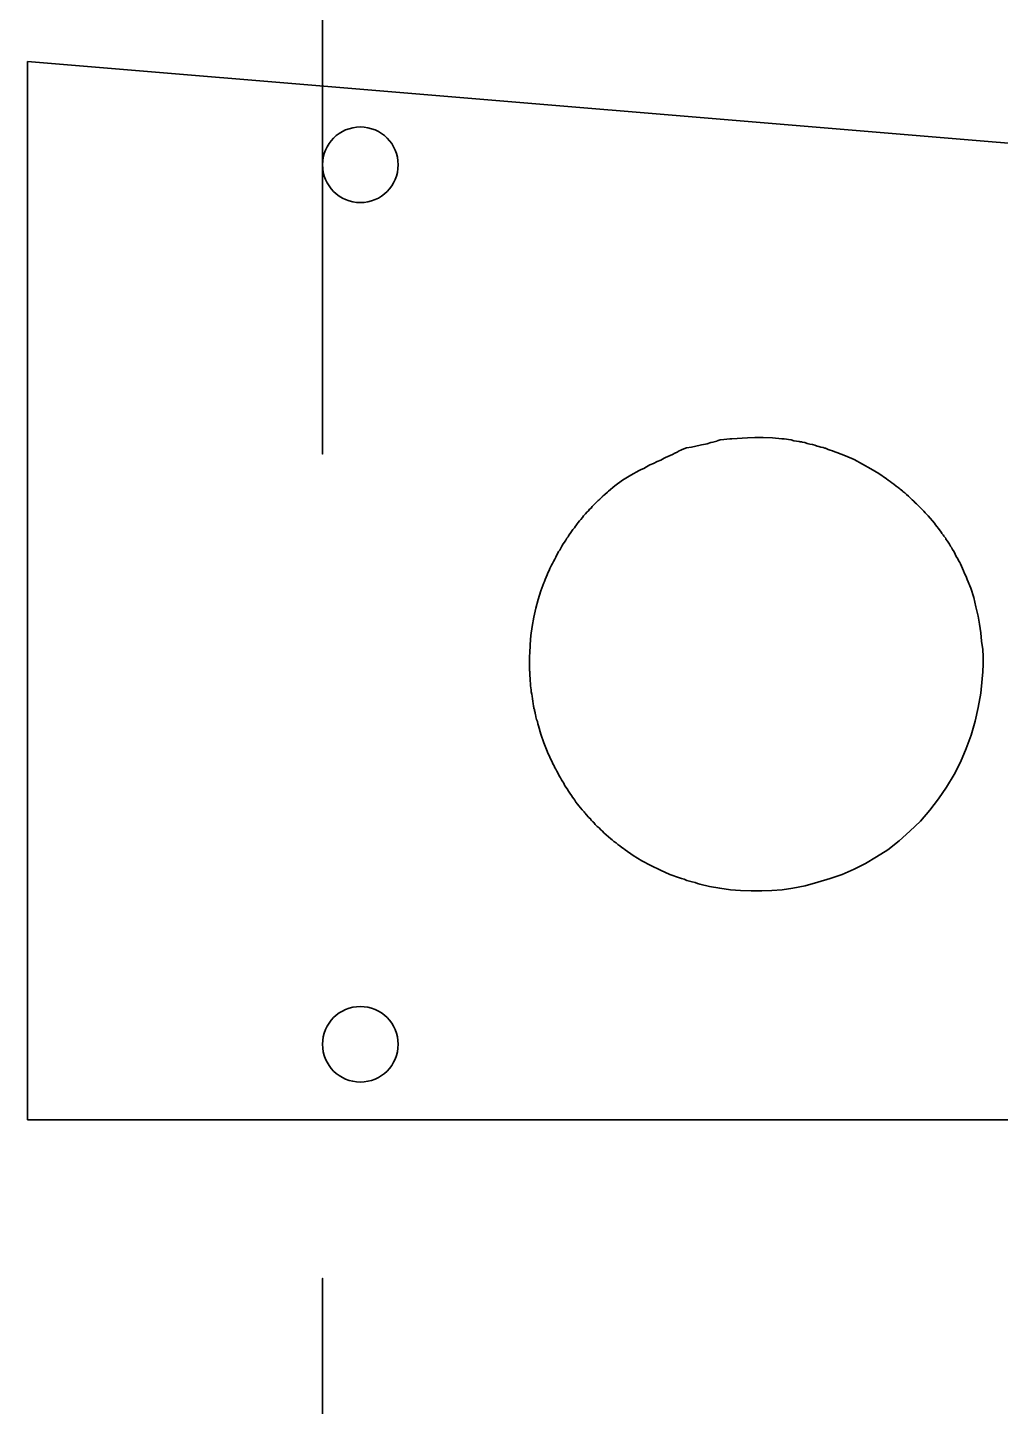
# Model space of a CAD drawing. Header units: centimetres. Extents: x 16 to 194, y -201 to 17.
# Drawn here: x 38.09 to 44.53, y -39.01 to -29.89 of the extents above; entities that cross this region are included whole.
import ezdxf

# ---------------------------------------------------------------- set-up
doc = ezdxf.new("R2010")
doc.units = ezdxf.units.CM
doc.header["$MEASUREMENT"] = 0
doc.layers.add('Layer 1', color=7, linetype='Continuous')

msp = doc.modelspace()

# ---------------------------------------------------------------- linework, layer by layer
at = {"layer": 'Layer 1', "lineweight": 35}
for points, knots in [([(40.04307, -30.79584), (40.04307, -30.65777), (40.15501, -30.54585), (40.2931, -30.54585), (40.43119, -30.54584), (40.54313, -30.65777), (40.54313, -30.79584), (40.54313, -30.93392), (40.43119, -31.04584), (40.2931, -31.04584), (40.15501, -31.04585), (40.04307, -30.93392), (40.04307, -30.79585), (40.04307, -24.16849), (40.04307, -37.4232), (40.04307, -30.79584)], [0, 0, 0, 0, 0.25, 0.25, 0.25, 0.5, 0.5, 0.5, 0.75, 0.75, 0.75, 1, 1, 1, 1.00001, 1.00001, 1.00001, 1.00001]), ([(40.04307, -40.07368), (40.04307, -39.93561), (40.15501, -39.82369), (40.2931, -39.82369), (40.43119, -39.82368), (40.54313, -39.93561), (40.54313, -40.07368), (40.54313, -40.21176), (40.43119, -40.32368), (40.2931, -40.32368), (40.15501, -40.32369), (40.04307, -40.21176), (40.04307, -40.07369), (40.04307, -33.44633), (40.04307, -46.70104), (40.04307, -40.07368)], [0, 0, 0, 0, 0.25, 0.25, 0.25, 0.5, 0.5, 0.5, 0.75, 0.75, 0.75, 1, 1, 1, 1.00001, 1.00001, 1.00001, 1.00001]), ([(40.04307, -36.61245), (40.04307, -36.47437), (40.15501, -36.36245), (40.2931, -36.36245), (40.43119, -36.36244), (40.54313, -36.47437), (40.54313, -36.61244), (40.54313, -36.75052), (40.43119, -36.86244), (40.2931, -36.86244), (40.15501, -36.86245), (40.04307, -36.75052), (40.04307, -36.61245)], [0, 0, 0, 0, 0.25, 0.25, 0.25, 0.5, 0.5, 0.5, 0.75, 0.75, 0.75, 1, 1, 1, 1])]:
    msp.add_open_spline(points, degree=3, knots=knots, dxfattribs=at)
for points in [[(56.09282, -31.61244), (56.09282, -31.61244), (38.09282, -30.11244), (38.09282, -30.11244)], [(38.09282, -30.11244), (38.09282, -30.11244), (38.09282, -37.11245), (38.09282, -37.11245)], [(38.09282, -37.11245), (38.09282, -37.11245), (56.09282, -37.11245), (56.09282, -37.11245)]]:
    msp.add_open_spline(points, degree=3, dxfattribs=at)
at = {"layer": 'Layer 1', "color": 250, "lineweight": 35}
msp.add_open_spline([(43.15235, -35.581), (43.15235, -35.581), (43.08229, -35.591), (43.08229, -35.591), (43.08229, -35.591), (43.01474, -35.596), (43.01474, -35.596), (43.01474, -35.596), (42.94717, -35.5985), (42.94717, -35.5985), (42.94717, -35.5985), (42.87711, -35.5985), (42.87711, -35.5985), (42.87711, -35.5985), (42.80706, -35.596), (42.80706, -35.596), (42.80706, -35.596), (42.73951, -35.591), (42.73951, -35.591), (42.73951, -35.591), (42.66944, -35.581), (42.66944, -35.581), (42.66944, -35.581), (42.60188, -35.56851), (42.60188, -35.56851), (42.60188, -35.56851), (42.53684, -35.5535), (42.53684, -35.5535), (42.53684, -35.5535), (42.52182, -35.54851), (42.52182, -35.54851), (42.52182, -35.54851), (42.50681, -35.5435), (42.50681, -35.5435), (42.50681, -35.5435), (42.4868, -35.5385), (42.4868, -35.5385), (42.4868, -35.5385), (42.46928, -35.5335), (42.46928, -35.5335), (42.46928, -35.5335), (42.45177, -35.5285), (42.45177, -35.5285), (42.45177, -35.5285), (42.43425, -35.521), (42.43425, -35.521), (42.43425, -35.521), (42.41674, -35.516), (42.41674, -35.516), (42.41674, -35.516), (42.40423, -35.511), (42.40423, -35.511), (42.40423, -35.511), (42.33916, -35.4885), (42.33916, -35.4885), (42.33916, -35.4885), (42.27661, -35.461), (42.27661, -35.461), (42.27661, -35.461), (42.21407, -35.431), (42.21407, -35.431), (42.21407, -35.431), (42.15402, -35.3985), (42.15402, -35.3985), (42.15402, -35.3985), (42.09647, -35.3635), (42.09647, -35.3635), (42.09647, -35.3635), (42.04392, -35.326), (42.04392, -35.326), (42.04392, -35.326), (42.03391, -35.3185), (42.03391, -35.3185), (42.03391, -35.3185), (42.0214, -35.31101), (42.0214, -35.31101), (42.0214, -35.31101), (42.00889, -35.301), (42.00889, -35.301), (42.00889, -35.301), (41.99638, -35.29101), (41.99638, -35.29101), (41.99638, -35.29101), (41.98386, -35.281), (41.98386, -35.281), (41.98386, -35.281), (41.96885, -35.27101), (41.96885, -35.27101), (41.96885, -35.27101), (41.95884, -35.261), (41.95884, -35.261), (41.95884, -35.261), (41.94884, -35.2535), (41.94884, -35.2535), (41.94884, -35.2535), (41.90381, -35.2135), (41.90381, -35.2135), (41.90381, -35.2135), (41.8938, -35.2035), (41.8938, -35.2035), (41.8938, -35.2035), (41.88379, -35.1935), (41.88379, -35.1935), (41.88379, -35.1935), (41.87128, -35.181), (41.87128, -35.181), (41.87128, -35.181), (41.85877, -35.171), (41.85877, -35.171), (41.85877, -35.171), (41.84626, -35.1585), (41.84626, -35.1585), (41.84626, -35.1585), (41.83625, -35.146), (41.83625, -35.146), (41.83625, -35.146), (41.83375, -35.1435), (41.83375, -35.1435), (41.83375, -35.1435), (41.83125, -35.141), (41.83125, -35.141), (41.83125, -35.141), (41.82874, -35.1385), (41.82874, -35.1385), (41.82874, -35.1385), (41.82624, -35.136), (41.82624, -35.136), (41.82624, -35.136), (41.82374, -35.1335), (41.82374, -35.1335), (41.82374, -35.1335), (41.81874, -35.131), (41.81874, -35.131), (41.81874, -35.131), (41.81623, -35.126), (41.81623, -35.126), (41.81623, -35.126), (41.81623, -35.1235), (41.81623, -35.1235), (41.81623, -35.1235), (41.80372, -35.1135), (41.80372, -35.1135), (41.80372, -35.1135), (41.80122, -35.111), (41.80122, -35.111), (41.80122, -35.111), (41.78621, -35.09351), (41.78621, -35.09351), (41.78621, -35.09351), (41.78371, -35.091), (41.78371, -35.091), (41.78371, -35.091), (41.78121, -35.086), (41.78121, -35.086), (41.78121, -35.086), (41.7787, -35.0835), (41.7787, -35.0835), (41.7787, -35.0835), (41.7762, -35.081), (41.7762, -35.081), (41.7762, -35.081), (41.7737, -35.076), (41.7737, -35.076), (41.7737, -35.076), (41.7712, -35.07351), (41.7712, -35.07351), (41.7712, -35.07351), (41.76869, -35.071), (41.76869, -35.071), (41.76869, -35.071), (41.76619, -35.0685), (41.76619, -35.0685), (41.76619, -35.0685), (41.75869, -35.061), (41.75869, -35.061), (41.75869, -35.061), (41.74868, -35.0485), (41.74868, -35.0485), (41.74868, -35.0485), (41.73867, -35.036), (41.73867, -35.036), (41.73867, -35.036), (41.72866, -35.0235), (41.72866, -35.0235), (41.72866, -35.0235), (41.71864, -35.011), (41.71864, -35.011), (41.71864, -35.011), (41.71114, -34.9985), (41.71114, -34.9985), (41.71114, -34.9985), (41.70363, -34.9885), (41.70363, -34.9885), (41.70363, -34.9885), (41.69612, -34.9785), (41.69612, -34.9785), (41.69612, -34.9785), (41.68862, -34.966), (41.68862, -34.966), (41.68862, -34.966), (41.67861, -34.951), (41.67861, -34.951), (41.67861, -34.951), (41.6686, -34.9385), (41.6686, -34.9385), (41.6686, -34.9385), (41.66109, -34.9235), (41.66109, -34.9235), (41.66109, -34.9235), (41.65109, -34.911), (41.65109, -34.911), (41.65109, -34.911), (41.64358, -34.8985), (41.64358, -34.8985), (41.64358, -34.8985), (41.63858, -34.886), (41.63858, -34.886), (41.63858, -34.886), (41.63107, -34.876), (41.63107, -34.876), (41.63107, -34.876), (41.62356, -34.8635), (41.62356, -34.8635), (41.62356, -34.8635), (41.61606, -34.851), (41.61606, -34.851), (41.61606, -34.851), (41.60855, -34.836), (41.60855, -34.836), (41.60855, -34.836), (41.60104, -34.821), (41.60104, -34.821), (41.60104, -34.821), (41.59104, -34.806), (41.59104, -34.806), (41.59104, -34.806), (41.58604, -34.7935), (41.58604, -34.7935), (41.58604, -34.7935), (41.57854, -34.7835), (41.57854, -34.7835), (41.57854, -34.7835), (41.57353, -34.771), (41.57353, -34.771), (41.57353, -34.771), (41.56603, -34.7585), (41.56603, -34.7585), (41.56603, -34.7585), (41.56102, -34.7435), (41.56102, -34.7435), (41.56102, -34.7435), (41.55351, -34.7285), (41.55351, -34.7285), (41.55351, -34.7285), (41.54601, -34.7135), (41.54601, -34.7135), (41.54601, -34.7135), (41.5385, -34.6985), (41.5385, -34.6985), (41.5385, -34.6985), (41.5335, -34.686), (41.5335, -34.686), (41.5335, -34.686), (41.52849, -34.6735), (41.52849, -34.6735), (41.52849, -34.6735), (41.50597, -34.6185), (41.50597, -34.6185), (41.50597, -34.6185), (41.48596, -34.561), (41.48596, -34.561), (41.48596, -34.561), (41.47095, -34.506), (41.47095, -34.506), (41.47095, -34.506), (41.46594, -34.4935), (41.46594, -34.4935), (41.46594, -34.4935), (41.46344, -34.4785), (41.46344, -34.4785), (41.46344, -34.4785), (41.45844, -34.4635), (41.45844, -34.4635), (41.45844, -34.4635), (41.45343, -34.446), (41.45343, -34.446), (41.45343, -34.446), (41.45093, -34.4285), (41.45093, -34.4285), (41.45093, -34.4285), (41.44843, -34.426), (41.44843, -34.426), (41.44843, -34.426), (41.44843, -34.4235), (41.44843, -34.4235), (41.44843, -34.4235), (41.44843, -34.41851), (41.44843, -34.41851), (41.44843, -34.41851), (41.44592, -34.4135), (41.44592, -34.4135), (41.44592, -34.4135), (41.44592, -34.411), (41.44592, -34.411), (41.44592, -34.411), (41.44342, -34.406), (41.44342, -34.406), (41.44342, -34.406), (41.44342, -34.4035), (41.44342, -34.4035), (41.44342, -34.4035), (41.44342, -34.39851), (41.44342, -34.39851), (41.44342, -34.39851), (41.44342, -34.396), (41.44342, -34.396), (41.44342, -34.396), (41.44092, -34.3935), (41.44092, -34.3935), (41.44092, -34.3935), (41.44092, -34.391), (41.44092, -34.391), (41.44092, -34.391), (41.44092, -34.386), (41.44092, -34.386), (41.44092, -34.386), (41.44092, -34.3835), (41.44092, -34.3835), (41.44092, -34.3835), (41.43842, -34.37851), (41.43842, -34.37851), (41.43842, -34.37851), (41.43842, -34.376), (41.43842, -34.376), (41.43842, -34.376), (41.43842, -34.3735), (41.43842, -34.3735), (41.43842, -34.3735), (41.43592, -34.361), (41.43592, -34.361), (41.43592, -34.361), (41.43341, -34.3435), (41.43341, -34.3435), (41.43341, -34.3435), (41.43091, -34.3285), (41.43091, -34.3285), (41.43091, -34.3285), (41.42841, -34.311), (41.42841, -34.311), (41.42841, -34.311), (41.42591, -34.296), (41.42591, -34.296), (41.42591, -34.296), (41.42341, -34.281), (41.42341, -34.281), (41.42341, -34.281), (41.42341, -34.2685), (41.42341, -34.2685), (41.42341, -34.2685), (41.4209, -34.256), (41.4209, -34.256), (41.4209, -34.256), (41.4184, -34.241), (41.4184, -34.241), (41.4184, -34.241), (41.4184, -34.226), (41.4184, -34.226), (41.4184, -34.226), (41.4159, -34.2085), (41.4159, -34.2085), (41.4159, -34.2085), (41.4159, -34.191), (41.4159, -34.191), (41.4159, -34.191), (41.4134, -34.176), (41.4134, -34.176), (41.4134, -34.176), (41.4134, -34.161), (41.4134, -34.161), (41.4134, -34.161), (41.4134, -34.1485), (41.4134, -34.1485), (41.4134, -34.1485), (41.4134, -34.146), (41.4134, -34.146), (41.4134, -34.146), (41.4109, -34.1435), (41.4109, -34.1435), (41.4109, -34.1435), (41.4109, -34.1385), (41.4109, -34.1385), (41.4109, -34.1385), (41.4109, -34.136), (41.4109, -34.136), (41.4109, -34.136), (41.4109, -34.131), (41.4109, -34.131), (41.4109, -34.131), (41.4109, -34.1285), (41.4109, -34.1285), (41.4109, -34.1285), (41.4109, -34.126), (41.4109, -34.126), (41.4109, -34.126), (41.4109, -34.12101), (41.4109, -34.12101), (41.4109, -34.12101), (41.4109, -34.106), (41.4109, -34.106), (41.4109, -34.106), (41.4109, -34.0885), (41.4109, -34.0885), (41.4109, -34.0885), (41.4109, -34.0735), (41.4109, -34.0735), (41.4109, -34.0735), (41.4109, -34.056), (41.4109, -34.056), (41.4109, -34.056), (41.4109, -34.04101), (41.4109, -34.04101), (41.4109, -34.04101), (41.4134, -34.0285), (41.4134, -34.0285), (41.4134, -34.0285), (41.4159, -33.9685), (41.4159, -33.9685), (41.4159, -33.9685), (41.4209, -33.9085), (41.4209, -33.9085), (41.4209, -33.9085), (41.42841, -33.8485), (41.42841, -33.8485), (41.42841, -33.8485), (41.44092, -33.7885), (41.44092, -33.7885), (41.44092, -33.7885), (41.45343, -33.7285), (41.45343, -33.7285), (41.45343, -33.7285), (41.46844, -33.671), (41.46844, -33.671), (41.46844, -33.671), (41.48596, -33.6135), (41.48596, -33.6135), (41.48596, -33.6135), (41.50597, -33.561), (41.50597, -33.561), (41.50597, -33.561), (41.51098, -33.551), (41.51098, -33.551), (41.51098, -33.551), (41.51598, -33.5385), (41.51598, -33.5385), (41.51598, -33.5385), (41.52099, -33.5235), (41.52099, -33.5235), (41.52099, -33.5235), (41.52849, -33.5085), (41.52849, -33.5085), (41.52849, -33.5085), (41.5335, -33.4935), (41.5335, -33.4935), (41.5335, -33.4935), (41.541, -33.4785), (41.541, -33.4785), (41.541, -33.4785), (41.54601, -33.46601), (41.54601, -33.46601), (41.54601, -33.46601), (41.55101, -33.456), (41.55101, -33.456), (41.55101, -33.456), (41.55602, -33.4435), (41.55602, -33.4435), (41.55602, -33.4435), (41.56352, -33.4335), (41.56352, -33.4335), (41.56352, -33.4335), (41.57103, -33.4185), (41.57103, -33.4185), (41.57103, -33.4185), (41.57854, -33.4035), (41.57854, -33.4035), (41.57854, -33.4035), (41.58604, -33.391), (41.58604, -33.391), (41.58604, -33.391), (41.59104, -33.376), (41.59104, -33.376), (41.59104, -33.376), (41.59854, -33.3635), (41.59854, -33.3635), (41.59854, -33.3635), (41.60355, -33.3535), (41.60355, -33.3535), (41.60355, -33.3535), (41.61105, -33.3435), (41.61105, -33.3435), (41.61105, -33.3435), (41.61856, -33.331), (41.61856, -33.331), (41.61856, -33.331), (41.62607, -33.3185), (41.62607, -33.3185), (41.62607, -33.3185), (41.63357, -33.3035), (41.63357, -33.3035), (41.63357, -33.3035), (41.64358, -33.291), (41.64358, -33.291), (41.64358, -33.291), (41.65109, -33.2785), (41.65109, -33.2785), (41.65109, -33.2785), (41.65859, -33.266), (41.65859, -33.266), (41.65859, -33.266), (41.6661, -33.256), (41.6661, -33.256), (41.6661, -33.256), (41.6711, -33.246), (41.6711, -33.246), (41.6711, -33.246), (41.68111, -33.2335), (41.68111, -33.2335), (41.68111, -33.2335), (41.68862, -33.221), (41.68862, -33.221), (41.68862, -33.221), (41.69863, -33.2085), (41.69863, -33.2085), (41.69863, -33.2085), (41.70863, -33.196), (41.70863, -33.196), (41.70863, -33.196), (41.71614, -33.186), (41.71614, -33.186), (41.71614, -33.186), (41.71864, -33.1835), (41.71864, -33.1835), (41.71864, -33.1835), (41.72616, -33.171), (41.72616, -33.171), (41.72616, -33.171), (41.73367, -33.161), (41.73367, -33.161), (41.73367, -33.161), (41.74117, -33.151), (41.74117, -33.151), (41.74117, -33.151), (41.75118, -33.141), (41.75118, -33.141), (41.75118, -33.141), (41.76119, -33.1285), (41.76119, -33.1285), (41.76119, -33.1285), (41.76869, -33.1185), (41.76869, -33.1185), (41.76869, -33.1185), (41.7712, -33.116), (41.7712, -33.116), (41.7712, -33.116), (41.78121, -33.1035), (41.78121, -33.1035), (41.78121, -33.1035), (41.79121, -33.0935), (41.79121, -33.0935), (41.79121, -33.0935), (41.80122, -33.0835), (41.80122, -33.0835), (41.80122, -33.0835), (41.80873, -33.0735), (41.80873, -33.0735), (41.80873, -33.0735), (41.81874, -33.066), (41.81874, -33.066), (41.81874, -33.066), (41.82624, -33.056), (41.82624, -33.056), (41.82624, -33.056), (41.83875, -33.0435), (41.83875, -33.0435), (41.83875, -33.0435), (41.84876, -33.0335), (41.84876, -33.0335), (41.84876, -33.0335), (41.86127, -33.021), (41.86127, -33.021), (41.86127, -33.021), (41.86377, -33.0185), (41.86377, -33.0185), (41.86377, -33.0185), (41.86628, -33.016), (41.86628, -33.016), (41.86628, -33.016), (41.86878, -33.0135), (41.86878, -33.0135), (41.86878, -33.0135), (41.87128, -33.011), (41.87128, -33.011), (41.87128, -33.011), (41.87378, -33.0085), (41.87378, -33.0085), (41.87378, -33.0085), (41.87879, -33.006), (41.87879, -33.006), (41.87879, -33.006), (41.88129, -33.0035), (41.88129, -33.0035), (41.88129, -33.0035), (41.88379, -33.001), (41.88379, -33.001), (41.88379, -33.001), (41.8913, -32.991), (41.8913, -32.991), (41.8913, -32.991), (41.8938, -32.991), (41.8938, -32.991), (41.8938, -32.991), (41.8938, -32.9885), (41.8938, -32.9885), (41.8938, -32.9885), (41.8963, -32.9885), (41.8963, -32.9885), (41.8963, -32.9885), (41.8988, -32.986), (41.8988, -32.986), (41.8988, -32.986), (41.90131, -32.9835), (41.90131, -32.9835), (41.90131, -32.9835), (41.90381, -32.981), (41.90381, -32.981), (41.90381, -32.981), (41.90631, -32.9785), (41.90631, -32.9785), (41.90631, -32.9785), (41.9088, -32.976), (41.9088, -32.976), (41.9088, -32.976), (41.92632, -32.961), (41.92632, -32.961), (41.92632, -32.961), (41.93382, -32.9535), (41.93382, -32.9535), (41.93382, -32.9535), (41.97636, -32.9185), (41.97636, -32.9185), (41.97636, -32.9185), (42.0264, -32.881), (42.0264, -32.881), (42.0264, -32.881), (42.08146, -32.8485), (42.08146, -32.8485), (42.08146, -32.8485), (42.1365, -32.8185), (42.1365, -32.8185), (42.1365, -32.8185), (42.14901, -32.811), (42.14901, -32.811), (42.14901, -32.811), (42.16653, -32.8035), (42.16653, -32.8035), (42.16653, -32.8035), (42.18404, -32.7935), (42.18404, -32.7935), (42.18404, -32.7935), (42.20656, -32.781), (42.20656, -32.781), (42.20656, -32.781), (42.23157, -32.771), (42.23157, -32.771), (42.23157, -32.771), (42.25659, -32.7585), (42.25659, -32.7585), (42.25659, -32.7585), (42.27911, -32.7485), (42.27911, -32.7485), (42.27911, -32.7485), (42.30163, -32.736), (42.30163, -32.736), (42.30163, -32.736), (42.31164, -32.731), (42.31164, -32.731), (42.31164, -32.731), (42.32665, -32.726), (42.32665, -32.726), (42.32665, -32.726), (42.34166, -32.7185), (42.34166, -32.7185), (42.34166, -32.7185), (42.35668, -32.711), (42.35668, -32.711), (42.35668, -32.711), (42.3717, -32.7035), (42.3717, -32.7035), (42.3717, -32.7035), (42.38671, -32.696), (42.38671, -32.696), (42.38671, -32.696), (42.40172, -32.6885), (42.40172, -32.6885), (42.40172, -32.6885), (42.41173, -32.6835), (42.41173, -32.6835), (42.41173, -32.6835), (42.42174, -32.6785), (42.42174, -32.6785), (42.42174, -32.6785), (42.44926, -32.6685), (42.44926, -32.6685), (42.44926, -32.6685), (42.48179, -32.6635), (42.48179, -32.6635), (42.48179, -32.6635), (42.53934, -32.651), (42.53934, -32.651), (42.53934, -32.651), (42.54934, -32.6485), (42.54934, -32.6485), (42.54934, -32.6485), (42.56185, -32.646), (42.56185, -32.646), (42.56185, -32.646), (42.57436, -32.6435), (42.57436, -32.6435), (42.57436, -32.6435), (42.58687, -32.641), (42.58687, -32.641), (42.58687, -32.641), (42.60939, -32.6335), (42.60939, -32.6335), (42.60939, -32.6335), (42.6244, -32.631), (42.6244, -32.631), (42.6244, -32.631), (42.64942, -32.6235), (42.64942, -32.6235), (42.64942, -32.6235), (42.65192, -32.621), (42.65192, -32.621), (42.65192, -32.621), (42.67194, -32.616), (42.67194, -32.616), (42.67194, -32.616), (42.69697, -32.6135), (42.69697, -32.6135), (42.69697, -32.6135), (42.71699, -32.611), (42.71699, -32.611), (42.71699, -32.611), (42.737, -32.6085), (42.737, -32.6085), (42.737, -32.6085), (42.74952, -32.6085), (42.74952, -32.6085), (42.74952, -32.6085), (42.8521, -32.601), (42.8521, -32.601), (42.8521, -32.601), (42.90213, -32.5985), (42.90213, -32.5985), (42.90213, -32.5985), (42.95718, -32.5985), (42.95718, -32.5985), (42.95718, -32.5985), (43.01724, -32.601), (43.01724, -32.601), (43.01724, -32.601), (43.07979, -32.6085), (43.07979, -32.6085), (43.07979, -32.6085), (43.0948, -32.6085), (43.0948, -32.6085), (43.0948, -32.6085), (43.10982, -32.611), (43.10982, -32.611), (43.10982, -32.611), (43.12483, -32.6135), (43.12483, -32.6135), (43.12483, -32.6135), (43.14234, -32.616), (43.14234, -32.616), (43.14234, -32.616), (43.15986, -32.621), (43.15986, -32.621), (43.15986, -32.621), (43.17737, -32.6235), (43.17737, -32.6235), (43.17737, -32.6235), (43.19238, -32.626), (43.19238, -32.626), (43.19238, -32.626), (43.19488, -32.626), (43.19488, -32.626), (43.19488, -32.626), (43.19738, -32.626), (43.19738, -32.626), (43.19738, -32.626), (43.19988, -32.6285), (43.19988, -32.6285), (43.19988, -32.6285), (43.20489, -32.6285), (43.20489, -32.6285), (43.20489, -32.6285), (43.20739, -32.6285), (43.20739, -32.6285), (43.20739, -32.6285), (43.21239, -32.6285), (43.21239, -32.6285), (43.21239, -32.6285), (43.21489, -32.631), (43.21489, -32.631), (43.21489, -32.631), (43.2174, -32.631), (43.2174, -32.631), (43.2174, -32.631), (43.23241, -32.6335), (43.23241, -32.6335), (43.23241, -32.6335), (43.24742, -32.6385), (43.24742, -32.6385), (43.24742, -32.6385), (43.26494, -32.6435), (43.26494, -32.6435), (43.26494, -32.6435), (43.28245, -32.646), (43.28245, -32.646), (43.28245, -32.646), (43.29746, -32.651), (43.29746, -32.651), (43.29746, -32.651), (43.31248, -32.656), (43.31248, -32.656), (43.31248, -32.656), (43.325, -32.6585), (43.325, -32.6585), (43.325, -32.6585), (43.33751, -32.6635), (43.33751, -32.6635), (43.33751, -32.6635), (43.35252, -32.666), (43.35252, -32.666), (43.35252, -32.666), (43.36503, -32.671), (43.36503, -32.671), (43.36503, -32.671), (43.36753, -32.671), (43.36753, -32.671), (43.36753, -32.671), (43.38505, -32.6785), (43.38505, -32.6785), (43.38505, -32.6785), (43.40006, -32.6835), (43.40006, -32.6835), (43.40006, -32.6835), (43.41507, -32.6885), (43.41507, -32.6885), (43.41507, -32.6885), (43.43008, -32.6935), (43.43008, -32.6935), (43.43008, -32.6935), (43.4426, -32.6985), (43.4426, -32.6985), (43.4426, -32.6985), (43.50014, -32.721), (43.50014, -32.721), (43.50014, -32.721), (43.55768, -32.746), (43.55768, -32.746), (43.55768, -32.746), (43.61274, -32.776), (43.61274, -32.776), (43.61274, -32.776), (43.66778, -32.806), (43.66778, -32.806), (43.66778, -32.806), (43.72033, -32.8385), (43.72033, -32.8385), (43.72033, -32.8385), (43.77287, -32.8735), (43.77287, -32.8735), (43.77287, -32.8735), (43.78288, -32.881), (43.78288, -32.881), (43.78288, -32.881), (43.79539, -32.891), (43.79539, -32.891), (43.79539, -32.891), (43.8079, -32.8985), (43.8079, -32.8985), (43.8079, -32.8985), (43.82041, -32.9085), (43.82041, -32.9085), (43.82041, -32.9085), (43.83541, -32.921), (43.83541, -32.921), (43.83541, -32.921), (43.84792, -32.931), (43.84792, -32.931), (43.84792, -32.931), (43.86043, -32.9385), (43.86043, -32.9385), (43.86043, -32.9385), (43.86294, -32.941), (43.86294, -32.941), (43.86294, -32.941), (43.86544, -32.9435), (43.86544, -32.9435), (43.86544, -32.9435), (43.86794, -32.946), (43.86794, -32.946), (43.86794, -32.946), (43.87045, -32.9485), (43.87045, -32.9485), (43.87045, -32.9485), (43.87296, -32.9485), (43.87296, -32.9485), (43.87296, -32.9485), (43.87546, -32.951), (43.87546, -32.951), (43.87546, -32.951), (43.87796, -32.9535), (43.87796, -32.9535), (43.87796, -32.9535), (43.88046, -32.956), (43.88046, -32.956), (43.88046, -32.956), (43.89297, -32.966), (43.89297, -32.966), (43.89297, -32.966), (43.90298, -32.976), (43.90298, -32.976), (43.90298, -32.976), (43.91799, -32.9885), (43.91799, -32.9885), (43.91799, -32.9885), (43.9305, -33.001), (43.9305, -33.001), (43.9305, -33.001), (43.94051, -33.011), (43.94051, -33.011), (43.94051, -33.011), (43.95302, -33.021), (43.95302, -33.021), (43.95302, -33.021), (43.96053, -33.031), (43.96053, -33.031), (43.96053, -33.031), (43.97054, -33.0385), (43.97054, -33.0385), (43.97054, -33.0385), (43.98305, -33.051), (43.98305, -33.051), (43.98305, -33.051), (43.99306, -33.061), (43.99306, -33.061), (43.99306, -33.061), (44.00557, -33.0735), (44.00557, -33.0735), (44.00557, -33.0735), (44.01808, -33.086), (44.01808, -33.086), (44.01808, -33.086), (44.02808, -33.0985), (44.02808, -33.0985), (44.02808, -33.0985), (44.03809, -33.1085), (44.03809, -33.1085), (44.03809, -33.1085), (44.0481, -33.1185), (44.0481, -33.1185), (44.0481, -33.1185), (44.08813, -33.166), (44.08813, -33.166), (44.08813, -33.166), (44.09564, -33.176), (44.09564, -33.176), (44.09564, -33.176), (44.10565, -33.1885), (44.10565, -33.1885), (44.10565, -33.1885), (44.11566, -33.201), (44.11566, -33.201), (44.11566, -33.201), (44.12567, -33.216), (44.12567, -33.216), (44.12567, -33.216), (44.13567, -33.2285), (44.13567, -33.2285), (44.13567, -33.2285), (44.13817, -33.2335), (44.13817, -33.2335), (44.13817, -33.2335), (44.14068, -33.236), (44.14068, -33.236), (44.14068, -33.236), (44.14317, -33.2385), (44.14317, -33.2385), (44.14317, -33.2385), (44.14568, -33.2435), (44.14568, -33.2435), (44.14568, -33.2435), (44.14818, -33.246), (44.14818, -33.246), (44.14818, -33.246), (44.15069, -33.251), (44.15069, -33.251), (44.15069, -33.251), (44.15318, -33.2535), (44.15318, -33.2535), (44.15318, -33.2535), (44.15569, -33.256), (44.15569, -33.256), (44.15569, -33.256), (44.16319, -33.266), (44.16319, -33.266), (44.16319, -33.266), (44.16319, -33.271), (44.16319, -33.271), (44.16319, -33.271), (44.17571, -33.286), (44.17571, -33.286), (44.17571, -33.286), (44.18822, -33.306), (44.18822, -33.306), (44.18822, -33.306), (44.19573, -33.3185), (44.19573, -33.3185), (44.19573, -33.3185), (44.19823, -33.321), (44.19823, -33.321), (44.19823, -33.321), (44.19823, -33.3235), (44.19823, -33.3235), (44.19823, -33.3235), (44.20073, -33.32601), (44.20073, -33.32601), (44.20073, -33.32601), (44.20323, -33.3285), (44.20323, -33.3285), (44.20323, -33.3285), (44.20323, -33.331), (44.20323, -33.331), (44.20323, -33.331), (44.20573, -33.336), (44.20573, -33.336), (44.20573, -33.336), (44.20824, -33.3385), (44.20824, -33.3385), (44.20824, -33.3385), (44.20824, -33.341), (44.20824, -33.341), (44.20824, -33.341), (44.21824, -33.356), (44.21824, -33.356), (44.21824, -33.356), (44.22575, -33.371), (44.22575, -33.371), (44.22575, -33.371), (44.23326, -33.38601), (44.23326, -33.38601), (44.23326, -33.38601), (44.24327, -33.401), (44.24327, -33.401), (44.24327, -33.401), (44.24827, -33.4135), (44.24827, -33.4135), (44.24827, -33.4135), (44.25578, -33.42601), (44.25578, -33.42601), (44.25578, -33.42601), (44.26078, -33.436), (44.26078, -33.436), (44.26078, -33.436), (44.26829, -33.451), (44.26829, -33.451), (44.26829, -33.451), (44.27329, -33.46601), (44.27329, -33.46601), (44.27329, -33.46601), (44.2808, -33.481), (44.2808, -33.481), (44.2808, -33.481), (44.2883, -33.4985), (44.2883, -33.4985), (44.2883, -33.4985), (44.29581, -33.5135), (44.29581, -33.5135), (44.29581, -33.5135), (44.30081, -33.526), (44.30081, -33.526), (44.30081, -33.526), (44.30582, -33.5385), (44.30582, -33.5385), (44.30582, -33.5385), (44.32834, -33.596), (44.32834, -33.596), (44.32834, -33.596), (44.34835, -33.6585), (44.34835, -33.6585), (44.34835, -33.6585), (44.36337, -33.7185), (44.36337, -33.7185), (44.36337, -33.7185), (44.37838, -33.781), (44.37838, -33.781), (44.37838, -33.781), (44.38588, -33.8335), (44.38588, -33.8335), (44.38588, -33.8335), (44.39588, -33.891), (44.39588, -33.891), (44.39588, -33.891), (44.40089, -33.946), (44.40089, -33.946), (44.40089, -33.946), (44.4084, -34.00101), (44.4084, -34.00101), (44.4084, -34.00101), (44.4109, -34.0485), (44.4109, -34.0485), (44.4109, -34.0485), (44.4109, -34.0985), (44.4109, -34.0985), (44.4109, -34.0985), (44.4084, -34.1485), (44.4084, -34.1485), (44.4084, -34.1485), (44.4034, -34.196), (44.4034, -34.196), (44.4034, -34.196), (44.39588, -34.291), (44.39588, -34.291), (44.39588, -34.291), (44.37838, -34.386), (44.37838, -34.386), (44.37838, -34.386), (44.35836, -34.476), (44.35836, -34.476), (44.35836, -34.476), (44.33084, -34.5685), (44.33084, -34.5685), (44.33084, -34.5685), (44.29831, -34.65601), (44.29831, -34.65601), (44.29831, -34.65601), (44.26078, -34.746), (44.26078, -34.746), (44.26078, -34.746), (44.21824, -34.8285), (44.21824, -34.8285), (44.21824, -34.8285), (44.16819, -34.911), (44.16819, -34.911), (44.16819, -34.911), (44.11566, -34.9885), (44.11566, -34.9885), (44.11566, -34.9885), (44.05811, -35.0635), (44.05811, -35.0635), (44.05811, -35.0635), (43.99556, -35.136), (43.99556, -35.136), (43.99556, -35.136), (43.9255, -35.2035), (43.9255, -35.2035), (43.9255, -35.2035), (43.85543, -35.266), (43.85543, -35.266), (43.85543, -35.266), (43.78038, -35.326), (43.78038, -35.326), (43.78038, -35.326), (43.70531, -35.3735), (43.70531, -35.3735), (43.70531, -35.3735), (43.63275, -35.416), (43.63275, -35.416), (43.63275, -35.416), (43.55768, -35.4535), (43.55768, -35.4535), (43.55768, -35.4535), (43.47762, -35.4885), (43.47762, -35.4885), (43.47762, -35.4885), (43.40006, -35.516), (43.40006, -35.516), (43.40006, -35.516), (43.31749, -35.541), (43.31749, -35.541), (43.31749, -35.541), (43.23491, -35.5635), (43.23491, -35.5635), (43.23491, -35.5635), (43.15235, -35.581), (43.15235, -35.581)], degree=3, knots=[0, 0, 0, 0, 0.0025063, 0.0025063, 0.0025063, 0.0050125, 0.0050125, 0.0050125, 0.0075188, 0.0075188, 0.0075188, 0.0100251, 0.0100251, 0.0100251, 0.0125313, 0.0125313, 0.0125313, 0.0150376, 0.0150376, 0.0150376, 0.0175439, 0.0175439, 0.0175439, 0.0200501, 0.0200501, 0.0200501, 0.0225564, 0.0225564, 0.0225564, 0.0250627, 0.0250627, 0.0250627, 0.0275689, 0.0275689, 0.0275689, 0.0300752, 0.0300752, 0.0300752, 0.0325815, 0.0325815, 0.0325815, 0.0350877, 0.0350877, 0.0350877, 0.037594, 0.037594, 0.037594, 0.0401003, 0.0401003, 0.0401003, 0.0426065, 0.0426065, 0.0426065, 0.0451128, 0.0451128, 0.0451128, 0.047619, 0.047619, 0.047619, 0.0501253, 0.0501253, 0.0501253, 0.0526316, 0.0526316, 0.0526316, 0.0551378, 0.0551378, 0.0551378, 0.0576441, 0.0576441, 0.0576441, 0.0601504, 0.0601504, 0.0601504, 0.0626566, 0.0626566, 0.0626566, 0.0651629, 0.0651629, 0.0651629, 0.0676692, 0.0676692, 0.0676692, 0.0701754, 0.0701754, 0.0701754, 0.0726817, 0.0726817, 0.0726817, 0.075188, 0.075188, 0.075188, 0.0776942, 0.0776942, 0.0776942, 0.0802005, 0.0802005, 0.0802005, 0.0827068, 0.0827068, 0.0827068, 0.085213, 0.085213, 0.085213, 0.0877193, 0.0877193, 0.0877193, 0.0902256, 0.0902256, 0.0902256, 0.0927318, 0.0927318, 0.0927318, 0.0952381, 0.0952381, 0.0952381, 0.0977444, 0.0977444, 0.0977444, 0.1002506, 0.1002506, 0.1002506, 0.1027569, 0.1027569, 0.1027569, 0.1052632, 0.1052632, 0.1052632, 0.1077694, 0.1077694, 0.1077694, 0.1102757, 0.1102757, 0.1102757, 0.112782, 0.112782, 0.112782, 0.1152882, 0.1152882, 0.1152882, 0.1177945, 0.1177945, 0.1177945, 0.1203008, 0.1203008, 0.1203008, 0.122807, 0.122807, 0.122807, 0.1253133, 0.1253133, 0.1253133, 0.1278195, 0.1278195, 0.1278195, 0.1303258, 0.1303258, 0.1303258, 0.1328321, 0.1328321, 0.1328321, 0.1353383, 0.1353383, 0.1353383, 0.1378446, 0.1378446, 0.1378446, 0.1403509, 0.1403509, 0.1403509, 0.1428571, 0.1428571, 0.1428571, 0.1453634, 0.1453634, 0.1453634, 0.1478697, 0.1478697, 0.1478697, 0.1503759, 0.1503759, 0.1503759, 0.1528822, 0.1528822, 0.1528822, 0.1553885, 0.1553885, 0.1553885, 0.1578947, 0.1578947, 0.1578947, 0.160401, 0.160401, 0.160401, 0.1629073, 0.1629073, 0.1629073, 0.1654135, 0.1654135, 0.1654135, 0.1679198, 0.1679198, 0.1679198, 0.1704261, 0.1704261, 0.1704261, 0.1729323, 0.1729323, 0.1729323, 0.1754386, 0.1754386, 0.1754386, 0.1779449, 0.1779449, 0.1779449, 0.1804511, 0.1804511, 0.1804511, 0.1829574, 0.1829574, 0.1829574, 0.1854637, 0.1854637, 0.1854637, 0.1879699, 0.1879699, 0.1879699, 0.1904762, 0.1904762, 0.1904762, 0.1929825, 0.1929825, 0.1929825, 0.1954887, 0.1954887, 0.1954887, 0.197995, 0.197995, 0.197995, 0.2005013, 0.2005013, 0.2005013, 0.2030075, 0.2030075, 0.2030075, 0.2055138, 0.2055138, 0.2055138, 0.2080201, 0.2080201, 0.2080201, 0.2105263, 0.2105263, 0.2105263, 0.2130326, 0.2130326, 0.2130326, 0.2155388, 0.2155388, 0.2155388, 0.2180451, 0.2180451, 0.2180451, 0.2205514, 0.2205514, 0.2205514, 0.2230576, 0.2230576, 0.2230576, 0.2255639, 0.2255639, 0.2255639, 0.2280702, 0.2280702, 0.2280702, 0.2305764, 0.2305764, 0.2305764, 0.2330827, 0.2330827, 0.2330827, 0.235589, 0.235589, 0.235589, 0.2380952, 0.2380952, 0.2380952, 0.2406015, 0.2406015, 0.2406015, 0.2431078, 0.2431078, 0.2431078, 0.245614, 0.245614, 0.245614, 0.2481203, 0.2481203, 0.2481203, 0.2506266, 0.2506266, 0.2506266, 0.2531328, 0.2531328, 0.2531328, 0.2556391, 0.2556391, 0.2556391, 0.2581454, 0.2581454, 0.2581454, 0.2606516, 0.2606516, 0.2606516, 0.2631579, 0.2631579, 0.2631579, 0.2656642, 0.2656642, 0.2656642, 0.2681704, 0.2681704, 0.2681704, 0.2706767, 0.2706767, 0.2706767, 0.273183, 0.273183, 0.273183, 0.2756892, 0.2756892, 0.2756892, 0.2781955, 0.2781955, 0.2781955, 0.2807018, 0.2807018, 0.2807018, 0.283208, 0.283208, 0.283208, 0.2857143, 0.2857143, 0.2857143, 0.2882206, 0.2882206, 0.2882206, 0.2907268, 0.2907268, 0.2907268, 0.2932331, 0.2932331, 0.2932331, 0.2957393, 0.2957393, 0.2957393, 0.2982456, 0.2982456, 0.2982456, 0.3007519, 0.3007519, 0.3007519, 0.3032581, 0.3032581, 0.3032581, 0.3057644, 0.3057644, 0.3057644, 0.3082707, 0.3082707, 0.3082707, 0.3107769, 0.3107769, 0.3107769, 0.3132832, 0.3132832, 0.3132832, 0.3157895, 0.3157895, 0.3157895, 0.3182957, 0.3182957, 0.3182957, 0.320802, 0.320802, 0.320802, 0.3233083, 0.3233083, 0.3233083, 0.3258145, 0.3258145, 0.3258145, 0.3283208, 0.3283208, 0.3283208, 0.3308271, 0.3308271, 0.3308271, 0.3333333, 0.3333333, 0.3333333, 0.3358396, 0.3358396, 0.3358396, 0.3383459, 0.3383459, 0.3383459, 0.3408521, 0.3408521, 0.3408521, 0.3433584, 0.3433584, 0.3433584, 0.3458647, 0.3458647, 0.3458647, 0.3483709, 0.3483709, 0.3483709, 0.3508772, 0.3508772, 0.3508772, 0.3533835, 0.3533835, 0.3533835, 0.3558897, 0.3558897, 0.3558897, 0.358396, 0.358396, 0.358396, 0.3609023, 0.3609023, 0.3609023, 0.3634085, 0.3634085, 0.3634085, 0.3659148, 0.3659148, 0.3659148, 0.3684211, 0.3684211, 0.3684211, 0.3709273, 0.3709273, 0.3709273, 0.3734336, 0.3734336, 0.3734336, 0.3759398, 0.3759398, 0.3759398, 0.3784461, 0.3784461, 0.3784461, 0.3809524, 0.3809524, 0.3809524, 0.3834586, 0.3834586, 0.3834586, 0.3859649, 0.3859649, 0.3859649, 0.3884712, 0.3884712, 0.3884712, 0.3909774, 0.3909774, 0.3909774, 0.3934837, 0.3934837, 0.3934837, 0.39599, 0.39599, 0.39599, 0.3984962, 0.3984962, 0.3984962, 0.4010025, 0.4010025, 0.4010025, 0.4035088, 0.4035088, 0.4035088, 0.406015, 0.406015, 0.406015, 0.4085213, 0.4085213, 0.4085213, 0.4110276, 0.4110276, 0.4110276, 0.4135338, 0.4135338, 0.4135338, 0.4160401, 0.4160401, 0.4160401, 0.4185464, 0.4185464, 0.4185464, 0.4210526, 0.4210526, 0.4210526, 0.4235589, 0.4235589, 0.4235589, 0.4260652, 0.4260652, 0.4260652, 0.4285714, 0.4285714, 0.4285714, 0.4310777, 0.4310777, 0.4310777, 0.433584, 0.433584, 0.433584, 0.4360902, 0.4360902, 0.4360902, 0.4385965, 0.4385965, 0.4385965, 0.4411028, 0.4411028, 0.4411028, 0.443609, 0.443609, 0.443609, 0.4461153, 0.4461153, 0.4461153, 0.4486216, 0.4486216, 0.4486216, 0.4511278, 0.4511278, 0.4511278, 0.4536341, 0.4536341, 0.4536341, 0.4561404, 0.4561404, 0.4561404, 0.4586466, 0.4586466, 0.4586466, 0.4611529, 0.4611529, 0.4611529, 0.4636591, 0.4636591, 0.4636591, 0.4661654, 0.4661654, 0.4661654, 0.4686717, 0.4686717, 0.4686717, 0.4711779, 0.4711779, 0.4711779, 0.4736842, 0.4736842, 0.4736842, 0.4761905, 0.4761905, 0.4761905, 0.4786967, 0.4786967, 0.4786967, 0.481203, 0.481203, 0.481203, 0.4837093, 0.4837093, 0.4837093, 0.4862155, 0.4862155, 0.4862155, 0.4887218, 0.4887218, 0.4887218, 0.4912281, 0.4912281, 0.4912281, 0.4937343, 0.4937343, 0.4937343, 0.4962406, 0.4962406, 0.4962406, 0.4987469, 0.4987469, 0.4987469, 0.5012531, 0.5012531, 0.5012531, 0.5037594, 0.5037594, 0.5037594, 0.5062657, 0.5062657, 0.5062657, 0.5087719, 0.5087719, 0.5087719, 0.5112782, 0.5112782, 0.5112782, 0.5137845, 0.5137845, 0.5137845, 0.5162907, 0.5162907, 0.5162907, 0.518797, 0.518797, 0.518797, 0.5213033, 0.5213033, 0.5213033, 0.5238095, 0.5238095, 0.5238095, 0.5263158, 0.5263158, 0.5263158, 0.5288221, 0.5288221, 0.5288221, 0.5313283, 0.5313283, 0.5313283, 0.5338346, 0.5338346, 0.5338346, 0.5363409, 0.5363409, 0.5363409, 0.5388471, 0.5388471, 0.5388471, 0.5413534, 0.5413534, 0.5413534, 0.5438596, 0.5438596, 0.5438596, 0.5463659, 0.5463659, 0.5463659, 0.5488722, 0.5488722, 0.5488722, 0.5513784, 0.5513784, 0.5513784, 0.5538847, 0.5538847, 0.5538847, 0.556391, 0.556391, 0.556391, 0.5588972, 0.5588972, 0.5588972, 0.5614035, 0.5614035, 0.5614035, 0.5639098, 0.5639098, 0.5639098, 0.566416, 0.566416, 0.566416, 0.5689223, 0.5689223, 0.5689223, 0.5714286, 0.5714286, 0.5714286, 0.5739348, 0.5739348, 0.5739348, 0.5764411, 0.5764411, 0.5764411, 0.5789474, 0.5789474, 0.5789474, 0.5814536, 0.5814536, 0.5814536, 0.5839599, 0.5839599, 0.5839599, 0.5864662, 0.5864662, 0.5864662, 0.5889724, 0.5889724, 0.5889724, 0.5914787, 0.5914787, 0.5914787, 0.593985, 0.593985, 0.593985, 0.5964912, 0.5964912, 0.5964912, 0.5989975, 0.5989975, 0.5989975, 0.6015038, 0.6015038, 0.6015038, 0.60401, 0.60401, 0.60401, 0.6065163, 0.6065163, 0.6065163, 0.6090226, 0.6090226, 0.6090226, 0.6115288, 0.6115288, 0.6115288, 0.6140351, 0.6140351, 0.6140351, 0.6165414, 0.6165414, 0.6165414, 0.6190476, 0.6190476, 0.6190476, 0.6215539, 0.6215539, 0.6215539, 0.6240602, 0.6240602, 0.6240602, 0.6265664, 0.6265664, 0.6265664, 0.6290727, 0.6290727, 0.6290727, 0.6315789, 0.6315789, 0.6315789, 0.6340852, 0.6340852, 0.6340852, 0.6365915, 0.6365915, 0.6365915, 0.6390977, 0.6390977, 0.6390977, 0.641604, 0.641604, 0.641604, 0.6441103, 0.6441103, 0.6441103, 0.6466165, 0.6466165, 0.6466165, 0.6491228, 0.6491228, 0.6491228, 0.6516291, 0.6516291, 0.6516291, 0.6541353, 0.6541353, 0.6541353, 0.6566416, 0.6566416, 0.6566416, 0.6591479, 0.6591479, 0.6591479, 0.6616541, 0.6616541, 0.6616541, 0.6641604, 0.6641604, 0.6641604, 0.6666667, 0.6666667, 0.6666667, 0.6691729, 0.6691729, 0.6691729, 0.6716792, 0.6716792, 0.6716792, 0.6741855, 0.6741855, 0.6741855, 0.6766917, 0.6766917, 0.6766917, 0.679198, 0.679198, 0.679198, 0.6817043, 0.6817043, 0.6817043, 0.6842105, 0.6842105, 0.6842105, 0.6867168, 0.6867168, 0.6867168, 0.6892231, 0.6892231, 0.6892231, 0.6917293, 0.6917293, 0.6917293, 0.6942356, 0.6942356, 0.6942356, 0.6967419, 0.6967419, 0.6967419, 0.6992481, 0.6992481, 0.6992481, 0.7017544, 0.7017544, 0.7017544, 0.7042607, 0.7042607, 0.7042607, 0.7067669, 0.7067669, 0.7067669, 0.7092732, 0.7092732, 0.7092732, 0.7117794, 0.7117794, 0.7117794, 0.7142857, 0.7142857, 0.7142857, 0.716792, 0.716792, 0.716792, 0.7192982, 0.7192982, 0.7192982, 0.7218045, 0.7218045, 0.7218045, 0.7243108, 0.7243108, 0.7243108, 0.726817, 0.726817, 0.726817, 0.7293233, 0.7293233, 0.7293233, 0.7318296, 0.7318296, 0.7318296, 0.7343358, 0.7343358, 0.7343358, 0.7368421, 0.7368421, 0.7368421, 0.7393484, 0.7393484, 0.7393484, 0.7418546, 0.7418546, 0.7418546, 0.7443609, 0.7443609, 0.7443609, 0.7468672, 0.7468672, 0.7468672, 0.7493734, 0.7493734, 0.7493734, 0.7518797, 0.7518797, 0.7518797, 0.754386, 0.754386, 0.754386, 0.7568922, 0.7568922, 0.7568922, 0.7593985, 0.7593985, 0.7593985, 0.7619048, 0.7619048, 0.7619048, 0.764411, 0.764411, 0.764411, 0.7669173, 0.7669173, 0.7669173, 0.7694236, 0.7694236, 0.7694236, 0.7719298, 0.7719298, 0.7719298, 0.7744361, 0.7744361, 0.7744361, 0.7769424, 0.7769424, 0.7769424, 0.7794486, 0.7794486, 0.7794486, 0.7819549, 0.7819549, 0.7819549, 0.7844612, 0.7844612, 0.7844612, 0.7869674, 0.7869674, 0.7869674, 0.7894737, 0.7894737, 0.7894737, 0.7919799, 0.7919799, 0.7919799, 0.7944862, 0.7944862, 0.7944862, 0.7969925, 0.7969925, 0.7969925, 0.7994987, 0.7994987, 0.7994987, 0.802005, 0.802005, 0.802005, 0.8045113, 0.8045113, 0.8045113, 0.8070175, 0.8070175, 0.8070175, 0.8095238, 0.8095238, 0.8095238, 0.8120301, 0.8120301, 0.8120301, 0.8145363, 0.8145363, 0.8145363, 0.8170426, 0.8170426, 0.8170426, 0.8195489, 0.8195489, 0.8195489, 0.8220551, 0.8220551, 0.8220551, 0.8245614, 0.8245614, 0.8245614, 0.8270677, 0.8270677, 0.8270677, 0.8295739, 0.8295739, 0.8295739, 0.8320802, 0.8320802, 0.8320802, 0.8345865, 0.8345865, 0.8345865, 0.8370927, 0.8370927, 0.8370927, 0.839599, 0.839599, 0.839599, 0.8421053, 0.8421053, 0.8421053, 0.8446115, 0.8446115, 0.8446115, 0.8471178, 0.8471178, 0.8471178, 0.8496241, 0.8496241, 0.8496241, 0.8521303, 0.8521303, 0.8521303, 0.8546366, 0.8546366, 0.8546366, 0.8571429, 0.8571429, 0.8571429, 0.8596491, 0.8596491, 0.8596491, 0.8621554, 0.8621554, 0.8621554, 0.8646617, 0.8646617, 0.8646617, 0.8671679, 0.8671679, 0.8671679, 0.8696742, 0.8696742, 0.8696742, 0.8721805, 0.8721805, 0.8721805, 0.8746867, 0.8746867, 0.8746867, 0.877193, 0.877193, 0.877193, 0.8796992, 0.8796992, 0.8796992, 0.8822055, 0.8822055, 0.8822055, 0.8847118, 0.8847118, 0.8847118, 0.887218, 0.887218, 0.887218, 0.8897243, 0.8897243, 0.8897243, 0.8922306, 0.8922306, 0.8922306, 0.8947368, 0.8947368, 0.8947368, 0.8972431, 0.8972431, 0.8972431, 0.8997494, 0.8997494, 0.8997494, 0.9022556, 0.9022556, 0.9022556, 0.9047619, 0.9047619, 0.9047619, 0.9072682, 0.9072682, 0.9072682, 0.9097744, 0.9097744, 0.9097744, 0.9122807, 0.9122807, 0.9122807, 0.914787, 0.914787, 0.914787, 0.9172932, 0.9172932, 0.9172932, 0.9197995, 0.9197995, 0.9197995, 0.9223058, 0.9223058, 0.9223058, 0.924812, 0.924812, 0.924812, 0.9273183, 0.9273183, 0.9273183, 0.9298246, 0.9298246, 0.9298246, 0.9323308, 0.9323308, 0.9323308, 0.9348371, 0.9348371, 0.9348371, 0.9373434, 0.9373434, 0.9373434, 0.9398496, 0.9398496, 0.9398496, 0.9423559, 0.9423559, 0.9423559, 0.9448622, 0.9448622, 0.9448622, 0.9473684, 0.9473684, 0.9473684, 0.9498747, 0.9498747, 0.9498747, 0.952381, 0.952381, 0.952381, 0.9548872, 0.9548872, 0.9548872, 0.9573935, 0.9573935, 0.9573935, 0.9598997, 0.9598997, 0.9598997, 0.962406, 0.962406, 0.962406, 0.9649123, 0.9649123, 0.9649123, 0.9674185, 0.9674185, 0.9674185, 0.9699248, 0.9699248, 0.9699248, 0.9724311, 0.9724311, 0.9724311, 0.9749373, 0.9749373, 0.9749373, 0.9774436, 0.9774436, 0.9774436, 0.9799499, 0.9799499, 0.9799499, 0.9824561, 0.9824561, 0.9824561, 0.9849624, 0.9849624, 0.9849624, 0.9874687, 0.9874687, 0.9874687, 0.9899749, 0.9899749, 0.9899749, 0.9924812, 0.9924812, 0.9924812, 0.9949875, 0.9949875, 0.9949875, 0.9974937, 0.9974937, 0.9974937, 1, 1, 1, 1], dxfattribs=at)

doc.saveas('drawing.dxf')
